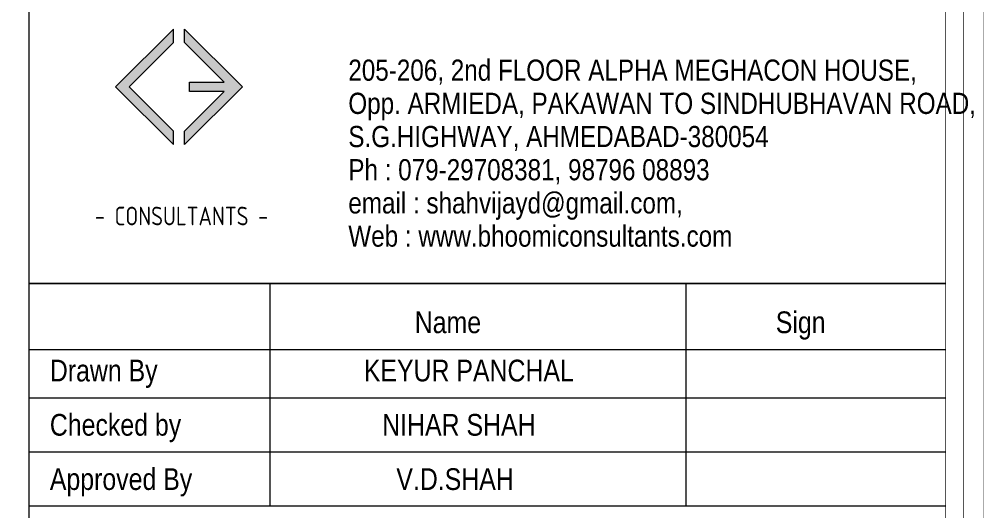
# Model space of a CAD drawing. Header units: millimetres. Extents: x 1112055 to 3390982, y -148532 to 766891.
# Drawn here: x 3040215 to 3056581, y -50027 to -41687 of the extents above; entities that cross this region are included whole.
import ezdxf

# ---------------------------------------------------------------- set-up
doc = ezdxf.new("R2010")
doc.units = ezdxf.units.MM
doc.layers.add('B TITLE BLOCK', color=250, linetype='Continuous', lineweight=0)
doc.layers.add('tb text', color=7, linetype='Continuous', lineweight=13)
doc.styles.add('SWINC', font='swissc.ttf')

msp = doc.modelspace()

# ---------------------------------------------------------------- hatches: boundary and pattern name
at = {"layer": 'B TITLE BLOCK', "linetype": 'Continuous', "lineweight": 0}
h = msp.add_hatch(color=251, dxfattribs=at)
h.dxf.hatch_style = 1
h.paths.add_polyline_path([(3042078.3, -42833.3), (3042831.2, -42080.4), (3042831.2, -41853), (3041850.8, -42833.3), (3042831.2, -43813.7), (3042831.2, -43586.2)])
h = msp.add_hatch(color=251, dxfattribs=at)
h.dxf.hatch_style = 1
h.paths.add_polyline_path([(3043104.3, -42752.9), (3043104.3, -42913.8), (3043693.6, -42913.8), (3043021.1, -43586.2), (3043021.1, -43813.7), (3044001.4, -42833.3), (3043021.1, -41853), (3043021.1, -42080.4), (3043693.6, -42752.9)])

# ---------------------------------------------------------------- linework, layer by layer
at = {"color": 252, "lineweight": 0, "ltscale": 25, "const_width": 7.31}
msp.add_lwpolyline([(2905358, -64430.5), (2905358, 35068.1), (3056577, 35068.1), (3056577, -64430.5)], close=True, dxfattribs=at)
at = {"layer": 'B TITLE BLOCK', "color": 250, "lineweight": 0}
for p, q in [((3040376.6, 34425), (3040376.6, -63787.4)), ((3055933.9, -46169.7), (3040376.6, -46169.7)), ((3040376.6, -46169.7), (3055933.9, -46169.7)), ((3040376.6, -46169.7), (3055933.9, -46169.7)), ((3044471.1, -49950.8), (3044471.1, -46169.7)), ((3051533.2, -49950.8), (3051533.2, -46169.7)), ((3040377.1, -47289.7), (3055934.3, -47289.7)), ((3040377.1, -47289.7), (3055934.3, -47289.7)), ((3040377.1, -48108.5), (3055934.3, -48108.5)), ((3040377.1, -48108.5), (3055934.3, -48108.5)), ((3040377.1, -49029.6), (3055934.3, -49029.6)), ((3040377.1, -49029.6), (3055934.3, -49029.6)), ((3040377.1, -49029.6), (3055934.3, -49029.6)), ((3055934.3, -49950.8), (3040376.5, -49950.8)), ((3055934.3, -49950.8), (3040377.1, -49950.8))]:
    msp.add_line(p, q, dxfattribs=at)
at = {"layer": 'B TITLE BLOCK', "color": 1, "ltscale": 25, "const_width": 7.31}
msp.add_lwpolyline([(2905694.7, -64093.8), (2905694.7, 34731.4), (3056240.2, 34731.4), (3056240.2, -64093.8)], close=True, dxfattribs=at)
at = {"layer": 'B TITLE BLOCK', "color": 250, "lineweight": 0, "ltscale": 25, "const_width": 7.31}
msp.add_lwpolyline([(2906001.1, -63787.4), (2906001.1, 34425), (3055933.9, 34425), (3055933.9, -63787.4)], close=True, dxfattribs=at)
at = {"layer": 'B TITLE BLOCK', "color": 250, "lineweight": 0, "const_width": 13}
msp.add_lwpolyline([(3055933.9, -63787.4), (3040376.6, -63787.4), (3040376.6, -34114.1), (3055933.9, -34114.1)], close=True, dxfattribs=at)
at = {"layer": 'B TITLE BLOCK', "color": 251, "linetype": 'Continuous', "lineweight": 0}
for points in [[(3041850.7, -42833.2), (3042831.2, -43813.7), (3042831.2, -43586.2), (3042078.3, -42833.3), (3042831.2, -42080.4), (3042831.2, -41853), (3041850.7, -42833.5)], [(3044001.6, -42833.2), (3043021.1, -43813.7), (3043021.1, -43586.2), (3043693.6, -42913.8), (3043104.3, -42913.8), (3043104.3, -42752.9), (3043693.6, -42752.9), (3043021.1, -42080.4), (3043021.1, -41853), (3044001.6, -42833.5)]]:
    msp.add_lwpolyline(points, dxfattribs=at)

# ---------------------------------------------------------------- texts
at = {"layer": 'B TITLE BLOCK', "color": 0, "lineweight": 0, "style": 'SWINC'}
for s, p in [('205-206, 2nd FLOOR ALPHA MEGHACON HOUSE,', (3045798.6, -42729.6)), ('Opp. ARMIEDA, PAKAWAN TO SINDHUBHAVAN ROAD,', (3045798.6, -43292.7)), ('S.G.HIGHWAY, AHMEDABAD-380054', (3045798.6, -43855.9)), ('Ph : 079-29708381, 98796 08893', (3045798.6, -44419.1)), ('email : shahvijayd@gmail.com,', (3045798.6, -44982.3)), ('Web : www.bhoomiconsultants.com', (3045798.6, -45545.5))]:
    msp.add_text(s, height=359.142, dxfattribs=at).set_placement(p)
at = {"layer": 'B TITLE BLOCK', "color": 251, "lineweight": 0, "insert": (3042968.6, -44209.7), "char_height": 394.635, "attachment_point": 2, "style": 'SWINC'}
msp.add_mtext_dynamic_manual_height_columns('\\pxsm1,qj;{\\fBankGothic Lt BT|b0|i0|c0|p34;BHOOMI\\P\\ps*,q*;\\fGost|b0|i0|c0|p2;\\H0.8x;- CONSULTANTS -\\C1; }', width=1031890.765, gutter_width=0, heights=[145147.2], dxfattribs=at)
at = {"layer": 'tb text', "lineweight": 0, "style": 'SWINC'}
for s, height, p in [('Sign', 368.46, (3053052.3, -47013.3)), ('Name', 368.46, (3046926, -47013.3)), ('KEYUR PANCHAL', 368.461, (3046061.6, -47832.1)), ('Drawn By', 368.46, (3040733.9, -47832.1)), ('Checked by', 368.46, (3040733.9, -48753.3)), ('NIHAR SHAH', 368.46, (3046374.1, -48753.3)), ('Approved By', 368.461, (3040733.9, -49674.4)), ('V.D.SHAH', 368.46, (3046613.4, -49674.5))]:
    msp.add_text(s, height=height, dxfattribs=at).set_placement(p)

doc.saveas('drawing.dxf')
